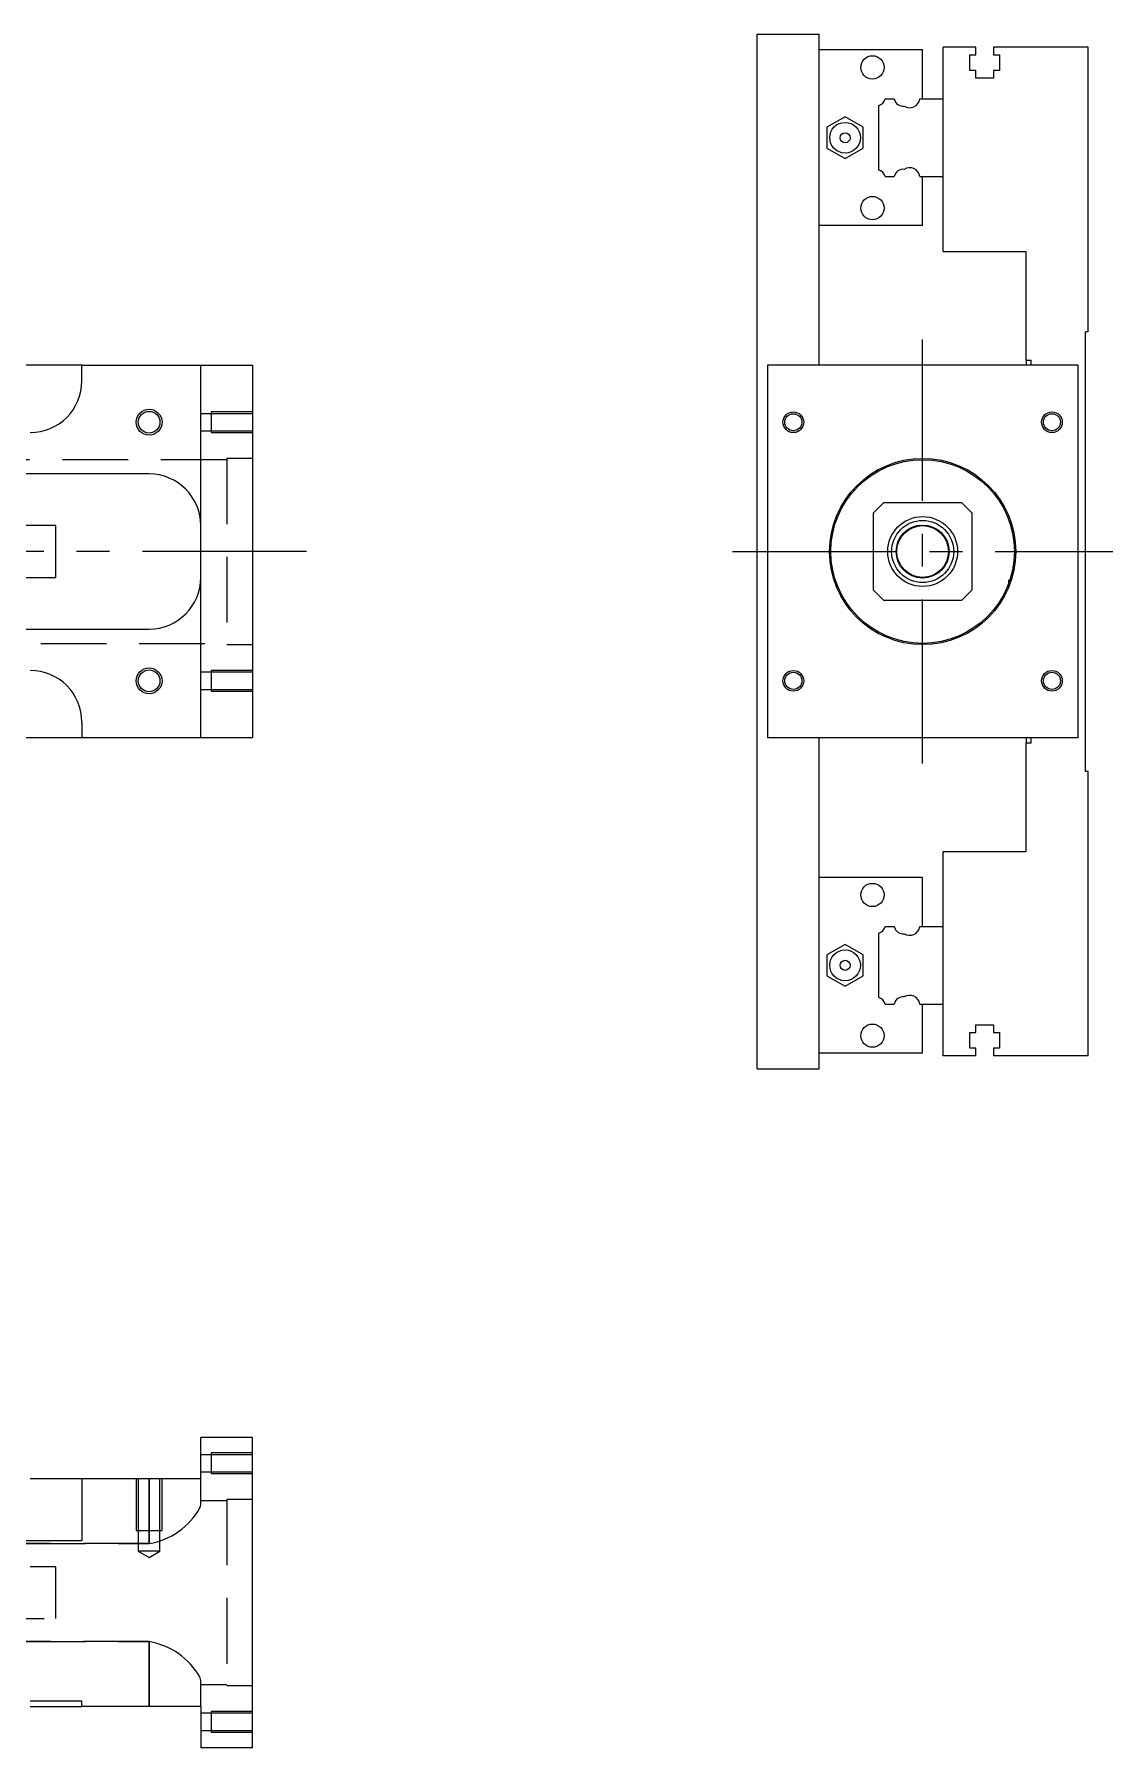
# Model space of a CAD drawing. Extents: x -14 to 609, y -278 to 102.
# Drawn here: x 400.8 to 609.3, y -231.3 to 100 of the extents above; entities that cross this region are included whole.
import ezdxf

# ---------------------------------------------------------------- set-up
doc = ezdxf.new("R2010")
doc.units = 0
doc.linetypes.add('CENTER', pattern=[50.8, 31.75, -6.35, 6.35, -6.35])
doc.linetypes.add('DASHED', pattern=[19.05, 12.7, -6.35])
doc.layers.get('0').update_dxf_attribs({"linetype": 'CONTINUOUS'})
doc.layers.add('CENTER', color=1, linetype='CENTER')

msp = doc.modelspace()

# ---------------------------------------------------------------- linework, layer by layer
at = {"color": 7, "linetype": 'CONTINUOUS'}
for p, q in [((540.55, 100), (552.55, 100)), ((540.55, -100), (540.55, 100)), ((552.55, 36), (552.55, 100)), ((572.55, 97), (552.55, 97)), ((572.55, 87.5), (572.55, 97)), ((576.55, 87.5), (576.55, 97.5)), ((582.85, 97.5), (576.55, 97.5)), ((582.85, 96), (582.85, 97.5)), ((586.25, 97.5), (586.25, 96)), ((604.55, 97.5), (586.25, 97.5)), ((604.55, 42.5), (604.55, 97.5)), ((581.7, 96), (582.85, 96)), ((581.7, 93), (581.7, 96)), ((582.85, 93), (581.7, 93)), ((582.85, 91.5), (582.85, 93)), ((586.25, 96), (587.4, 96)), ((586.25, 93), (586.25, 91.5)), ((587.4, 93), (586.25, 93)), ((587.4, 96), (587.4, 93)), ((586.25, 91.5), (582.85, 91.5)), ((564.05, 73.752272), (564.05, 86.247728)), ((565.302272, 87.5), (567.07668, 87.5)), ((572.027372, 87.5), (576.55, 87.5)), ((576.55, 72.5), (576.55, 87.5)), ((576.55, 72.5), (576.55, 87.5)), ((557.54996, 84.041452), (554.04996, 82.020726)), ((561.049959, 82.020726), (557.54996, 84.041452)), ((554.04996, 82.020726), (554.049959, 77.979274)), ((561.049959, 77.979274), (561.049959, 82.020726)), ((554.049959, 77.979274), (557.54996, 75.958548)), ((557.54996, 75.958548), (561.049959, 77.979274)), ((565.302272, 72.5), (567.07668, 72.5)), ((572.027372, 72.5), (576.55, 72.5)), ((572.55, 63), (572.55, 72.5)), ((576.55, 58), (576.55, 72.5)), ((572.55, 63), (552.55, 63)), ((576.55, 58), (592.55, 58)), ((592.55, 37), (592.55, 58)), ((604.55, 42.5), (604.05, 42.5)), ((604.05, -42.5), (604.05, 42.5)), ((592.55, 37), (593.55, 37)), ((592.55, 37), (592.55, 36)), ((593.55, 36), (593.55, 37)), ((410, 36), (365, 36)), ((410, 33), (410, 36)), ((410, 36), (433, 36)), ((433, -36), (433, 36)), ((433, 36), (443, 36)), ((443, 36), (443, -36)), ((602.55, 36), (542.55, 36)), ((542.55, 36), (542.55, -36)), ((602.55, 36), (602.55, -36)), ((423, 15), (398, 15)), ((565.05, 9.5), (563.05, 7.5)), ((563.05, -7.5), (563.05, 7.5)), ((565.05, 9.5), (580.05, 9.5)), ((582.05, 7.5), (580.05, 9.5)), ((582.05, 7.5), (582.05, -7.5)), ((405, 5), (390, 5)), ((405, -5), (405, 5)), ((390, -5), (405, -5)), ((589.15, -5.499994), (589.15, -5.500852)), ((589.15, -5.500852), (589.15, -6.285102)), ((589.15, -6.285102), (589.15, -6.959886)), ((563.05, -7.5), (565.05, -9.5)), ((580.05, -9.5), (565.05, -9.5)), ((580.05, -9.5), (582.05, -7.5)), ((398, -15), (423, -15)), ((410, -33), (410, -36)), ((410, -36), (365, -36)), ((433, -36), (410, -36)), ((443, -36), (433, -36)), ((602.55, -36), (542.55, -36)), ((552.55, -100), (552.55, -36)), ((592.55, -36), (592.55, -37)), ((593.55, -37), (593.55, -36)), ((592.55, -58), (592.55, -37)), ((592.55, -37), (593.55, -37)), ((604.55, -42.5), (604.05, -42.5)), ((604.55, -97.5), (604.55, -42.5)), ((576.55, -72.5), (576.55, -58)), ((576.55, -58), (592.55, -58)), ((572.55, -63), (552.55, -63)), ((572.55, -72.5), (572.55, -63)), ((565.302272, -72.5), (567.07668, -72.5)), ((572.027372, -72.5), (576.55, -72.5)), ((576.55, -87.5), (576.55, -72.5)), ((576.55, -87.5), (576.55, -72.5)), ((557.54996, -75.958548), (554.04996, -77.979274)), ((561.049959, -77.979274), (557.54996, -75.958548)), ((564.05, -86.247728), (564.05, -73.752272)), ((554.04996, -77.979274), (554.049959, -82.020726)), ((561.049959, -82.020726), (561.049959, -77.979274)), ((554.049959, -82.020726), (557.54996, -84.041452)), ((557.54996, -84.041452), (561.049959, -82.020726)), ((565.302272, -87.5), (567.07668, -87.5)), ((572.027372, -87.5), (576.55, -87.5)), ((572.55, -97), (572.55, -87.5)), ((576.55, -97.5), (576.55, -87.5)), ((582.85, -91.5), (586.25, -91.5)), ((582.85, -93), (582.85, -91.5)), ((586.25, -91.5), (586.25, -93)), ((581.7, -93), (582.85, -93)), ((581.7, -96), (581.7, -93)), ((582.85, -96), (581.7, -96)), ((582.85, -97.5), (582.85, -96)), ((586.25, -93), (587.4, -93)), ((586.25, -96), (586.25, -97.5)), ((587.4, -96), (586.25, -96)), ((587.4, -93), (587.4, -96)), ((572.55, -97), (552.55, -97)), ((582.85, -97.5), (576.55, -97.5)), ((604.55, -97.5), (586.25, -97.5)), ((540.55, -100), (552.55, -100)), ((443, -171.26), (433, -171.26)), ((433, -179.26), (433, -171.26)), ((443, -231.26), (443, -171.26)), ((410, -179.26), (400, -179.26)), ((410, -179.26), (410, -191.26)), ((433, -179.26), (410, -179.26)), ((410, -191.26), (365, -191.26)), ((410, -222.26), (400, -222.26)), ((400, -223.26), (410, -223.26)), ((410, -223.26), (410, -222.26)), ((433, -223.26), (410, -223.26)), ((433, -223.26), (433, -231.26)), ((443, -231.26), (433, -231.26))]:
    msp.add_line(p, q, dxfattribs=at)
at = {"color": 3, "linetype": 'DASHED'}
for p, q in [((435, 26.65), (433, 26.65)), ((435, 26.999994), (435, 23.000006)), ((443, 26.999994), (435, 26.999994)), ((443, 26.65), (435, 26.65)), ((433, 23.35), (435, 23.35)), ((435, 23.35), (443, 23.35)), ((435, 23.000006), (443, 23.000006)), ((438, 17.75), (383, 17.75)), ((438, 18), (438, -18)), ((443, 18), (438, 18)), ((383, -17.75), (438, -17.75)), ((438, -18), (443, -18)), ((435, -23.000006), (435, -26.999994)), ((443, -23.000006), (435, -23.000006)), ((435, -23.35), (433, -23.35)), ((443, -23.35), (435, -23.35)), ((433, -26.65), (435, -26.65)), ((435, -26.65), (443, -26.65)), ((435, -26.999994), (443, -26.999994)), ((435, -174.61), (433, -174.61)), ((435, -174.260006), (435, -178.259994)), ((443, -174.260006), (435, -174.260006)), ((443, -174.61), (435, -174.61)), ((433, -177.91), (435, -177.91)), ((435, -177.91), (443, -177.91)), ((435, -178.259994), (443, -178.259994)), ((420.500006, -179.26), (420.500006, -189.26)), ((420.9, -179.26), (420.9, -189.26)), ((423, -179.26), (423, -191.769874)), ((423, -191.769874), (423, -179.26)), ((425.1, -189.26), (425.1, -179.26)), ((425.499994, -189.26), (425.499994, -179.26)), ((433, -184.228778), (433, -179.26)), ((432.823178, -184.894328), (432.954746, -184.53671)), ((432.954746, -184.53671), (433, -184.228778)), ((438, -183.51), (433, -183.51)), ((438, -183.26), (438, -219.26)), ((443, -183.26), (438, -183.26)), ((398, -191.769874), (423, -191.769874)), ((423, -191.769874), (398, -191.769874)), ((420.500006, -189.26), (425.499994, -189.26)), ((420.9, -189.26), (420.9, -193.26)), ((425.1, -193.26), (425.1, -189.26)), ((425.1, -193.26), (420.9, -193.26)), ((420.9, -193.26), (423, -194.472436)), ((423, -194.472436), (425.1, -193.26)), ((405, -196.26), (400, -196.26)), ((405, -201.26), (405, -196.26)), ((405, -206.26), (405, -201.26)), ((390, -206.26), (405, -206.26)), ((423, -210.750126), (398, -210.750126)), ((398, -210.750126), (423, -210.750126)), ((423, -210.750126), (423, -223.26)), ((423, -223.26), (423, -210.750126)), ((432.965208, -218.0243), (432.86358, -217.718774)), ((433, -218.291222), (432.965208, -218.0243)), ((433, -223.26), (433, -218.291222)), ((433, -219.01), (438, -219.01)), ((438, -219.26), (443, -219.26)), ((435, -224.61), (433, -224.61)), ((435, -224.260006), (435, -228.259994)), ((443, -224.260006), (435, -224.260006)), ((443, -224.61), (435, -224.61)), ((433, -227.91), (435, -227.91)), ((435, -227.91), (443, -227.91)), ((435, -228.259994), (443, -228.259994))]:
    msp.add_line(p, q, dxfattribs=at)
at = {"color": 7, "linetype": 'CONTINUOUS'}
for centre, radius in [((562.849959, 93.6), 2.25), ((557.54996, 80), 2.97), ((557.54996, 80), 0.97), ((562.849959, 66.4), 2.25), ((423, 25), 2.1), ((547.55, 25), 1.65), ((597.55, 25), 1.65), ((572.55, 0), 18), ((572.55, 0), 17.75), ((572.55, 0), 6.75), ((572.55, 0), 6), ((572.55, 0), 5.125), ((572.55, 0), 5), ((423, -25), 2.1), ((547.55, -25), 1.65), ((597.55, -25), 1.65), ((562.849959, -66.4), 2.25), ((557.54996, -80), 2.97), ((557.54996, -80), 0.97), ((562.849959, -93.6), 2.25)]:
    msp.add_circle(centre, radius, dxfattribs=at)
at = {"color": 3, "linetype": 'CONTINUOUS'}
for centre, radius in [((423, 25), 2.5), ((547.55, 25), 2), ((597.55, 25), 2), ((423, -25), 2.5), ((547.55, -25), 2), ((597.55, -25), 2)]:
    msp.add_circle(centre, radius, dxfattribs=at)
at = {"color": 7, "linetype": 'CONTINUOUS'}
for centre, radius, start, end in [((563.65, 87.9), 1.7, 283.608961, 346.391039), ((568.75, 87.8), 1.7, 190.164249, 277.540197), ((570.05, 87.8), 2, 237.42103, 351.373073), ((563.65, 72.1), 1.7, 13.608961, 76.391039), ((568.75, 72.2), 1.7, 82.459803, 169.835751), ((570.05, 72.2), 2, 8.626927, 122.57897), ((400, 33), 10, 270, 0), ((423, 5), 10, 0, 90), ((423, -5), 10, 270, 0), ((400, -33), 10, 0, 90), ((563.65, -72.1), 1.7, 283.608961, 346.391039), ((568.75, -72.2), 1.7, 190.164249, 277.540197), ((570.05, -72.2), 2, 237.42103, 351.373073), ((568.75, -87.8), 1.7, 82.459803, 169.835751), ((570.05, -87.8), 2, 8.626927, 122.57897), ((563.65, -87.9), 1.7, 13.608961, 76.391039)]:
    msp.add_arc(centre, radius, start, end, dxfattribs=at)
at = {"color": 3, "linetype": 'DASHED'}
for centre, radius, start, end in [((420.794189, -178.163383), 13.784128, 279.20837209, 330.77035528), ((420.666168, -224.518373), 13.964648, 29.13802648, 80.37933944)]:
    msp.add_arc(centre, radius, start, end, dxfattribs=at)
at = {"layer": 'CENTER', "color": 1, "linetype": 'CENTER'}
for p, q in [((572.55, -41), (572.55, 41)), ((453.445, 0), (-13.795, 0)), ((535.8, 0), (609.3, 0))]:
    msp.add_line(p, q, dxfattribs=at)

doc.saveas('drawing.dxf')
